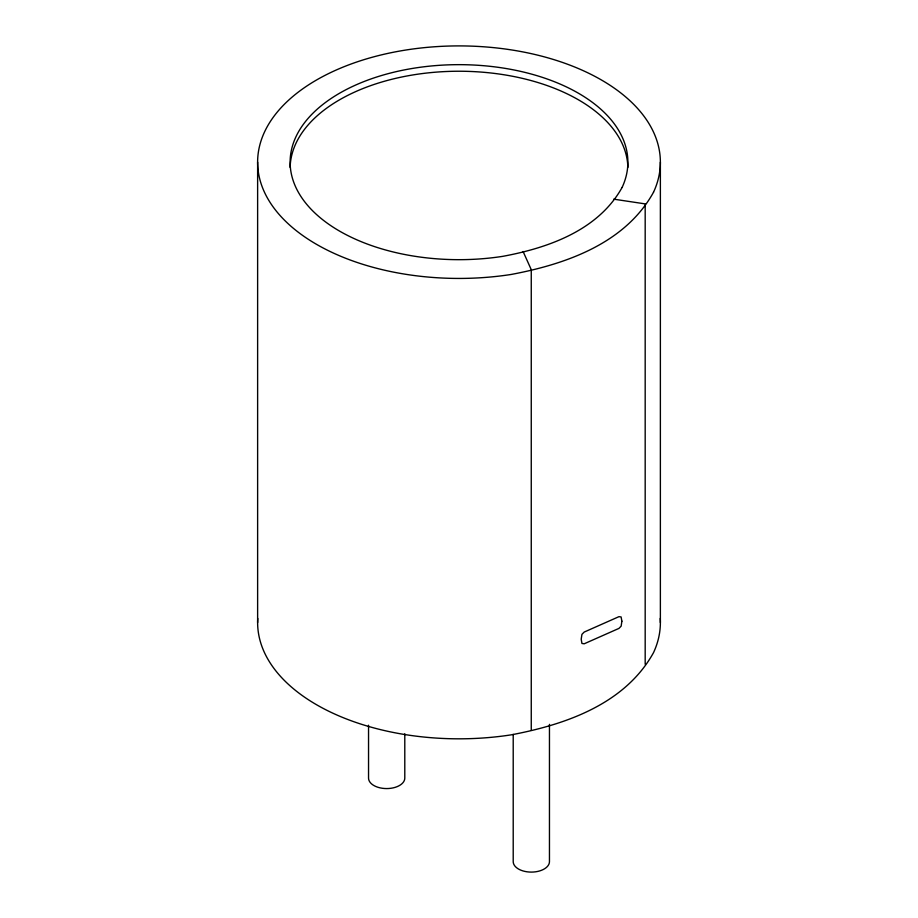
<?xml version="1.0" encoding="UTF-8"?>
<svg xmlns="http://www.w3.org/2000/svg" width="918" height="918" viewBox="0 0 918 918"><rect width="100%" height="100%" fill="white"/><g stroke="black" fill="none" stroke-linecap="round" stroke-linejoin="round"><path stroke-width="1.38" d="M613.694 199.16L645.182 203.888L645.182 664.276M523.076 251.475L531.258 269.651L531.258 730.051M660.375 162.165L660.375 622.565M549.457 724.371L549.457 861.635A18.119 10.465 0 0 1 531.338 872.1A18.119 10.465 0 0 1 513.208 861.635L513.208 734.389M404.792 733.78L404.792 778.108A18.119 10.465 0 0 1 386.662 788.573A18.119 10.465 0 0 1 368.543 778.108L368.543 725.209M257.625 162.165L257.625 622.565M660.249 618.445A201.375 116.265 0 0 1 653.513 652.652C625.02 704.037 565.626 724.589 511.119 734.859A201.375 116.265 0 0 1 257.751 618.445M290.134 167.409A168.878 97.503 0 0 1 459 71.237A168.878 97.503 0 0 1 627.866 167.409M621.888 621.188L621.142 626.145L618.973 628.394L584.192 643.793L581.943 643.461L581.197 639.215L581.943 634.349L584.192 632.066L618.973 616.655L621.096 616.953L621.888 621.188M622.129 187.398C598.226 230.338 548.402 247.883 502.708 256.351A168.878 97.503 0 0 1 290.765 170.668A168.878 97.503 0 0 1 473.722 65.029A168.878 97.503 0 0 1 622.129 187.398M653.513 192.252C625.02 243.637 565.626 264.2 511.119 274.471A201.375 116.265 0 0 1 258.383 172.297A201.375 116.265 0 0 1 476.557 46.348A201.375 116.265 0 0 1 653.513 192.252"/></g></svg>
